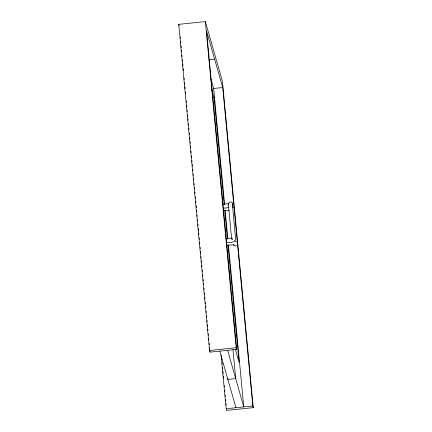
<?xml version="1.0" encoding="UTF-8"?>
<svg xmlns="http://www.w3.org/2000/svg" width="432" height="432" viewBox="0 0 432 432"><rect width="100%" height="100%" fill="white"/><g stroke="black" fill="none" stroke-linecap="round" stroke-linejoin="round"><path stroke-width="0.65" d="M228.728 204.854L228.744 204.428M232.195 204.514L232.33 203.688L235.057 233.366C236.752 240.462 235.64 242.714 226.562 242.654M232.108 238.405L232.092 239.733L231.244 234.787L228.614 206.993C226.082 201.393 234.5 199.67 232.103 206.188M236.563 245.732L234.614 245.932L233.523 244.744M228.836 203.585L222.885 204.352M231.73 238.064L226.136 238.745M228.89 207.614L223.312 208.262M253.282 407.646L252.806 405.983L222.707 87.523L206.566 30.915L236.666 349.369L210.017 352.123L209.542 350.46L178.718 24.354L205.367 21.6L222.458 81.54L253.282 407.646L226.633 410.4L226.157 408.737L221.076 354.985M208.818 59.821L214.634 59.222M211.091 79.456L213.656 88.463L222.707 87.523M212.728 97.573L214.029 97.438L224.176 204.741M223.355 210.789L229.246 210.238M226.606 245.214L234.155 244.825M209.542 350.46L236.196 347.706L236.666 349.369M226.157 408.737L252.806 405.983M234.727 240.916L236.633 241.942M232.205 206.68L233.383 207.511M233.739 244.582L233.528 244.361M228.82 204.876L228.604 204.493M211.815 89.667L214.029 97.438M178.718 24.354L179.086 25.645M235.381 349.391L239.074 362.34L227.977 244.976M227.621 350.309L243.761 406.917L228.458 245.003M219.796 351.113L235.937 407.727M213.656 88.463L224.645 204.692M225.153 210.065L227.885 238.955M224.743 210.778L227.405 238.945M205.367 21.6L236.196 347.706M232.961 349.72L235.694 378.61L227.869 379.42L227.74 378.076M221.686 358.063L221.81 359.402M222.129 362.761L222.259 364.1M222.572 367.454L222.701 368.798M222.955 371.482L223.144 373.496M223.398 376.18L223.587 378.194M224.284 385.571L224.413 386.915M224.732 390.269L224.856 391.613M225.175 394.967L225.299 396.311M225.617 399.665L225.747 401.004M226.001 403.688L226.125 405.032M226.444 408.386L226.568 409.73M180.236 37.028L180.36 38.372M180.679 41.731L180.803 43.076M181.057 45.76L181.251 47.779M181.505 50.463L181.629 51.808M181.948 55.166L182.077 56.511M182.39 59.87L182.52 61.214M182.774 63.904L182.963 65.918M183.217 68.607L183.411 70.621M184.108 78.008L184.232 79.353M184.55 82.712L184.68 84.056M184.934 86.746L185.123 88.76M185.441 92.119L185.566 93.463M186.268 100.856L186.392 102.195M186.71 105.554L186.84 106.898M187.153 110.257L187.283 111.602M187.601 114.961L187.726 116.305M187.979 118.994L188.109 120.339M188.428 123.698L188.552 125.042M188.87 128.401L189 129.74M189.313 133.105L189.443 134.444M189.761 137.803L189.886 139.147M190.139 141.836L190.269 143.181M190.588 146.54L190.712 147.884M191.03 151.243L191.155 152.588M191.473 155.947L191.603 157.291M191.921 160.65L192.046 161.989M192.299 164.678L192.429 166.023M192.742 169.382L192.872 170.726M193.19 174.085L193.315 175.43M193.633 178.789L193.763 180.133M194.076 183.492L194.206 184.837M194.459 187.52L194.589 188.865M194.902 192.224L195.032 193.568M195.35 196.927L195.475 198.272M195.793 201.631L195.917 202.975M196.177 205.664L196.366 207.679M196.619 210.362L196.744 211.707M197.062 215.066L197.192 216.41M197.505 219.769L197.635 221.114M197.953 224.473L198.077 225.817M198.331 228.506L198.526 230.521M198.779 233.21L198.904 234.549M199.222 237.913L199.352 239.252M199.665 242.611L199.795 243.956M200.113 247.315L200.237 248.659M200.491 251.348L200.686 253.363M200.999 256.721L201.128 258.066M201.382 260.755L201.506 262.1M201.825 265.459L201.955 266.798M202.273 270.162L202.397 271.501M202.716 274.86L202.84 276.205M203.159 279.563L203.288 280.908M203.542 283.597L203.666 284.942M203.985 288.301L204.115 289.645M204.428 293.004L204.557 294.349M204.876 297.707L205 299.047M205.319 302.405L205.448 303.75M205.702 306.439L205.826 307.784M206.145 311.143L206.269 312.487M206.588 315.846L206.717 317.191M207.036 320.549L207.16 321.894M207.414 324.578L207.603 326.592M207.862 329.281L207.986 330.626M208.305 333.985L208.429 335.329M208.748 338.688L208.877 340.033M209.191 343.391L209.32 344.736M209.574 347.42L209.763 349.439M209.893 350.779L210.017 352.123"/></g></svg>
